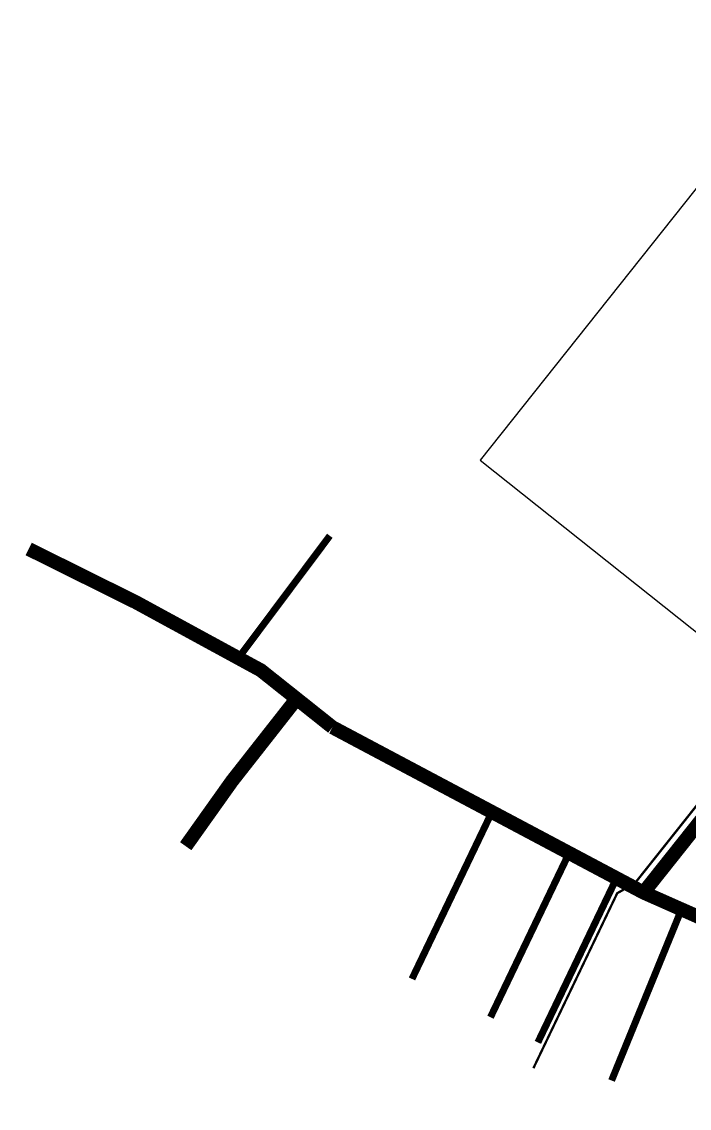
# Model space of a CAD drawing. Header units: metres. Extents: x -664657 to -643449, y -1076720 to -1062383.
# Drawn here: x -661526.3 to -661238.9, y -1065791.8 to -1065324.3 of the extents above; entities that cross this region are included whole.
import ezdxf

# ---------------------------------------------------------------- set-up
doc = ezdxf.new("R2010")
doc.units = ezdxf.units.M
doc.header["$LTSCALE"] = 0.1
doc.linetypes.add('DASHED', pattern=[19.05, 12.7, -6.35])
doc.linetypes.add('EVENDASH', pattern=[6.35, 3.175, -3.175])
doc.layers.add('AA_THER_DOPRAVA', color=142, linetype='Continuous')
doc.layers.add('FLOATING-WINDOWS', color=2, linetype='Continuous', plot=False)

msp = doc.modelspace()

# ---------------------------------------------------------------- linework, layer by layer
at = {"layer": 'AA_THER_DOPRAVA', "color": 136, "linetype": 'EVENDASH', "ltscale": 5}
for points, const_width in [([(-661393.628, -1065545.456), (-661432.999, -1065598.056)], 3), ([(-661392.473, -1065627.85), (-661423.318, -1065603.326), (-661477.073, -1065574.062), (-661523.28, -1065551.131)], 6), ([(-661258.545, -1065698.957), (-661171.536, -1065589.522), (-661168.092, -1065580.946)], 6), ([(-661455.669, -1065679.011), (-661435.786, -1065651.052), (-661407.924, -1065615.566)], 6), ([(-661392.473, -1065627.85), (-661258.545, -1065698.957), (-661165.91, -1065739.956), (-661086.698, -1065788.78)], 6), ([(-661358.251, -1065736.118), (-661323.825, -1065664.298)], 3), ([(-661324.449, -1065752.603), (-661290.582, -1065681.947)], 3), ([(-661304.045, -1065763.437), (-661270.177, -1065692.781)], 3), ([(-661272.31, -1065779.837), (-661242.207, -1065706.188)], 3)]:
    msp.add_lwpolyline(points, dxfattribs=dict(at, const_width=const_width))
at = {"layer": 'AA_THER_DOPRAVA', "color": 23, "linetype": 'DASHED', "ltscale": 0.5, "const_width": 1}
for points in [[(-661262.323, -1065695.022), (-661175.516, -1065585.841), (-661179.151, -1065579.779), (-661185.492, -1065574.423)], [(-661305.963, -1065774.52), (-661269.872, -1065699.227), (-661262.323, -1065695.022)]]:
    msp.add_lwpolyline(points, dxfattribs=at)
at = {"layer": 'FLOATING-WINDOWS', "linetype": 'ByBlock', "lineweight": -3}
msp.add_lwpolyline([(-661328.851, -1065512.88), (-661000.098, -1065774.263), (-660815.262, -1065541.788), (-661144.015, -1065280.404)], close=True, dxfattribs=at)

doc.saveas('drawing.dxf')
